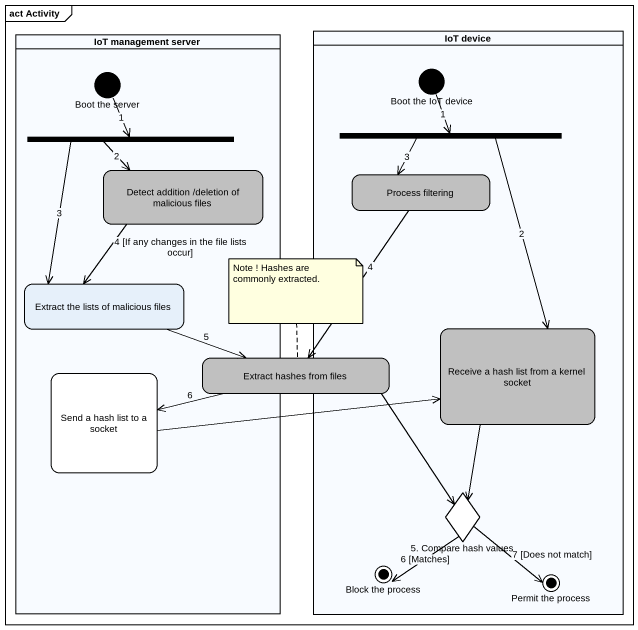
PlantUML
@startuml
mainframe act Activity
hide empty description
state "IoT management server" as IoT_management_server <<partition>> {
  state "Boot the server" as Boot_the_server <<start>>
  state fork1 <<fork>>
  state "Detect addition /deletion of malicious files" as Detect_addition_deletion_of #C0C0C0
  state "Extract the lists of malicious files" as Extract_the_lists_of
  state "Send a hash list to a socket" as Send_a_hash_list_to_a_socket #FFFFFF
}
state "IoT device" as IoT_device <<partition>> {
  state "Boot the IoT device" as Boot_the_IoT_device <<start>>
  state fork2 <<fork>>
  state "Process filtering" as Process_filtering #C0C0C0
  state "Receive a hash list from a kernel socket" as Receive_a_hash_list_from_a #C0C0C0
  state "5. Compare hash values" as c5_Compare_hash_values <<choice>>
  state "Block the process" as Block_the_process <<end>>
  state "Permit the process" as Permit_the_process <<end>>
}
state "Extract hashes from files" as Extract_hashes_from_files #C0C0C0
Boot_the_server --> fork1 : 1
Boot_the_IoT_device --> fork2 : 1
fork1 --> Detect_addition_deletion_of : 2
fork1 --> Extract_the_lists_of : 3
fork2 --> Process_filtering : 3
fork2 --> Receive_a_hash_list_from_a : 2
Detect_addition_deletion_of --> Extract_the_lists_of : 4 [If any changes in the file lists occur]
Process_filtering --> Extract_hashes_from_files : 4
Extract_the_lists_of -right-> Extract_hashes_from_files : 5
Receive_a_hash_list_from_a --> c5_Compare_hash_values
Send_a_hash_list_to_a_socket -right-> Receive_a_hash_list_from_a
Extract_hashes_from_files -left-> Send_a_hash_list_to_a_socket : 6
Extract_hashes_from_files --> c5_Compare_hash_values
c5_Compare_hash_values --> Block_the_process : 6 [Matches]
c5_Compare_hash_values --> Permit_the_process : 7 [Does not match]
note top of Extract_hashes_from_files : Note ! Hashes are commonly extracted.
@enduml
